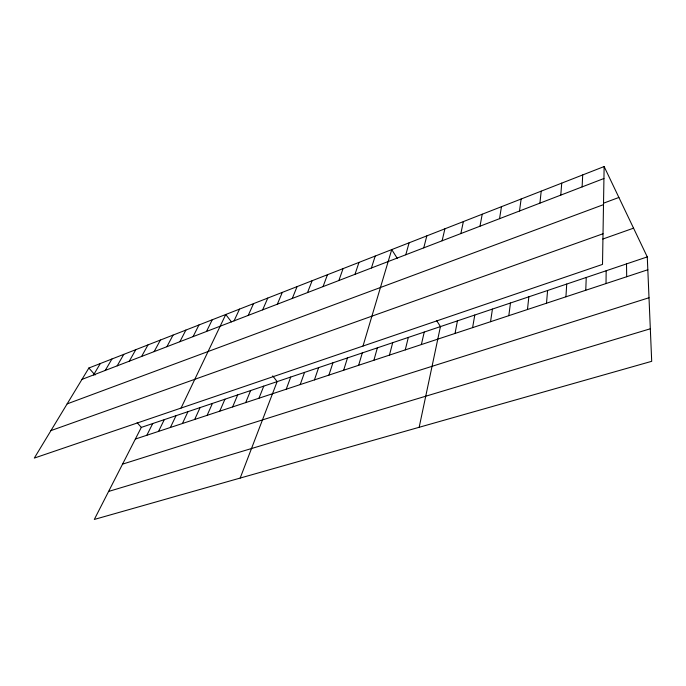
<?xml version="1.0" encoding="UTF-8"?>
<svg xmlns="http://www.w3.org/2000/svg" width="686" height="686" viewBox="0 0 686 686"><rect width="100%" height="100%" fill="white"/><g stroke="black" fill="none" stroke-linecap="round" stroke-linejoin="round"><path stroke-width="1.03" d="M606.012 283.558L606.167 270.756M604.134 166.552L602.514 264.402L34.3 458.085L88.871 368.013L604.134 166.552L647.275 256.907L651.7 361.316L94.308 519.448L141.316 427.387L647.275 256.907M585.767 290.255L586.238 277.47M582.122 186.909L582.697 174.939M565.933 296.806L566.722 284.047M560.788 195.116L561.723 183.136M546.502 303.221L547.591 290.495M527.474 309.515L528.846 296.815M539.916 203.15L541.203 191.162M508.815 315.671L510.47 303.006M519.508 211.005L521.12 199.017M490.533 321.717L492.445 309.077M499.537 218.688L501.457 206.7M472.603 327.634L474.781 315.028M479.986 226.217L482.215 214.221M455.032 333.447L457.442 320.868M460.846 233.583L463.367 221.595M419.172 427.284L440.438 326.596L436.579 320.499M421.375 344.561L424.24 332.058M442.11 240.795L444.905 228.807M405.255 349.886L408.333 337.418M423.759 247.852L426.821 235.881M389.434 355.116L392.709 342.683M405.786 254.772L409.105 242.81M373.896 360.253L377.369 347.853M358.632 365.295L362.294 352.93M363.005 346.044L391.732 249.601L397.314 258.425M343.643 370.243L347.485 357.921M371.418 267.994L375.199 256.067M328.911 375.113L332.924 362.825M354.979 274.323L358.984 262.404M314.437 379.89L318.621 367.645M338.858 280.531L343.069 268.629M300.211 384.589L304.558 372.387M286.234 389.211L290.727 377.043M323.046 286.619L327.454 274.734M240.186 478.065L277.135 381.622L272.736 375.877M307.525 292.588L312.121 280.728M258.974 398.214L263.767 386.132M292.287 298.453L297.072 286.611M245.682 402.605L250.613 390.557M277.333 304.207L282.298 292.39M232.614 406.927L237.682 394.922M219.76 411.171L224.948 399.209M262.652 309.858L267.78 298.067M207.121 415.347L212.428 403.428M248.238 315.406L253.528 303.641M194.678 419.463L200.106 407.578M234.072 320.859L239.525 309.112M182.433 423.502L187.973 411.669M181.061 408.059L225.763 314.497L231.414 321.88M170.385 427.489L176.036 415.69M158.526 431.408L164.28 419.652M206.503 331.467L212.24 319.779M146.847 435.258L152.712 423.545M193.075 336.637L198.949 324.975M179.878 341.714L185.889 330.086M166.904 346.704L173.044 335.102M154.153 351.618L160.413 340.042M141.625 356.437L147.996 344.895M129.294 361.179L135.785 349.671M117.169 365.852L123.772 354.37M105.25 370.44L111.947 358.992M93.519 374.95L100.319 363.537M81.977 379.392L603.937 178.506M603.466 203.21L618.901 197.465M67.134 403.891L603.509 204.642M50.953 430.602L603.028 233.755M602.78 239.054L633.555 228.164M135.356 439.057L647.824 269.752M122.545 464.148L649.007 297.741M108.611 491.442L650.319 328.783M88.871 368.013L95.062 375.028M137.131 422.653L141.316 427.387M626.507 263.904L626.695 276.732"/></g></svg>
